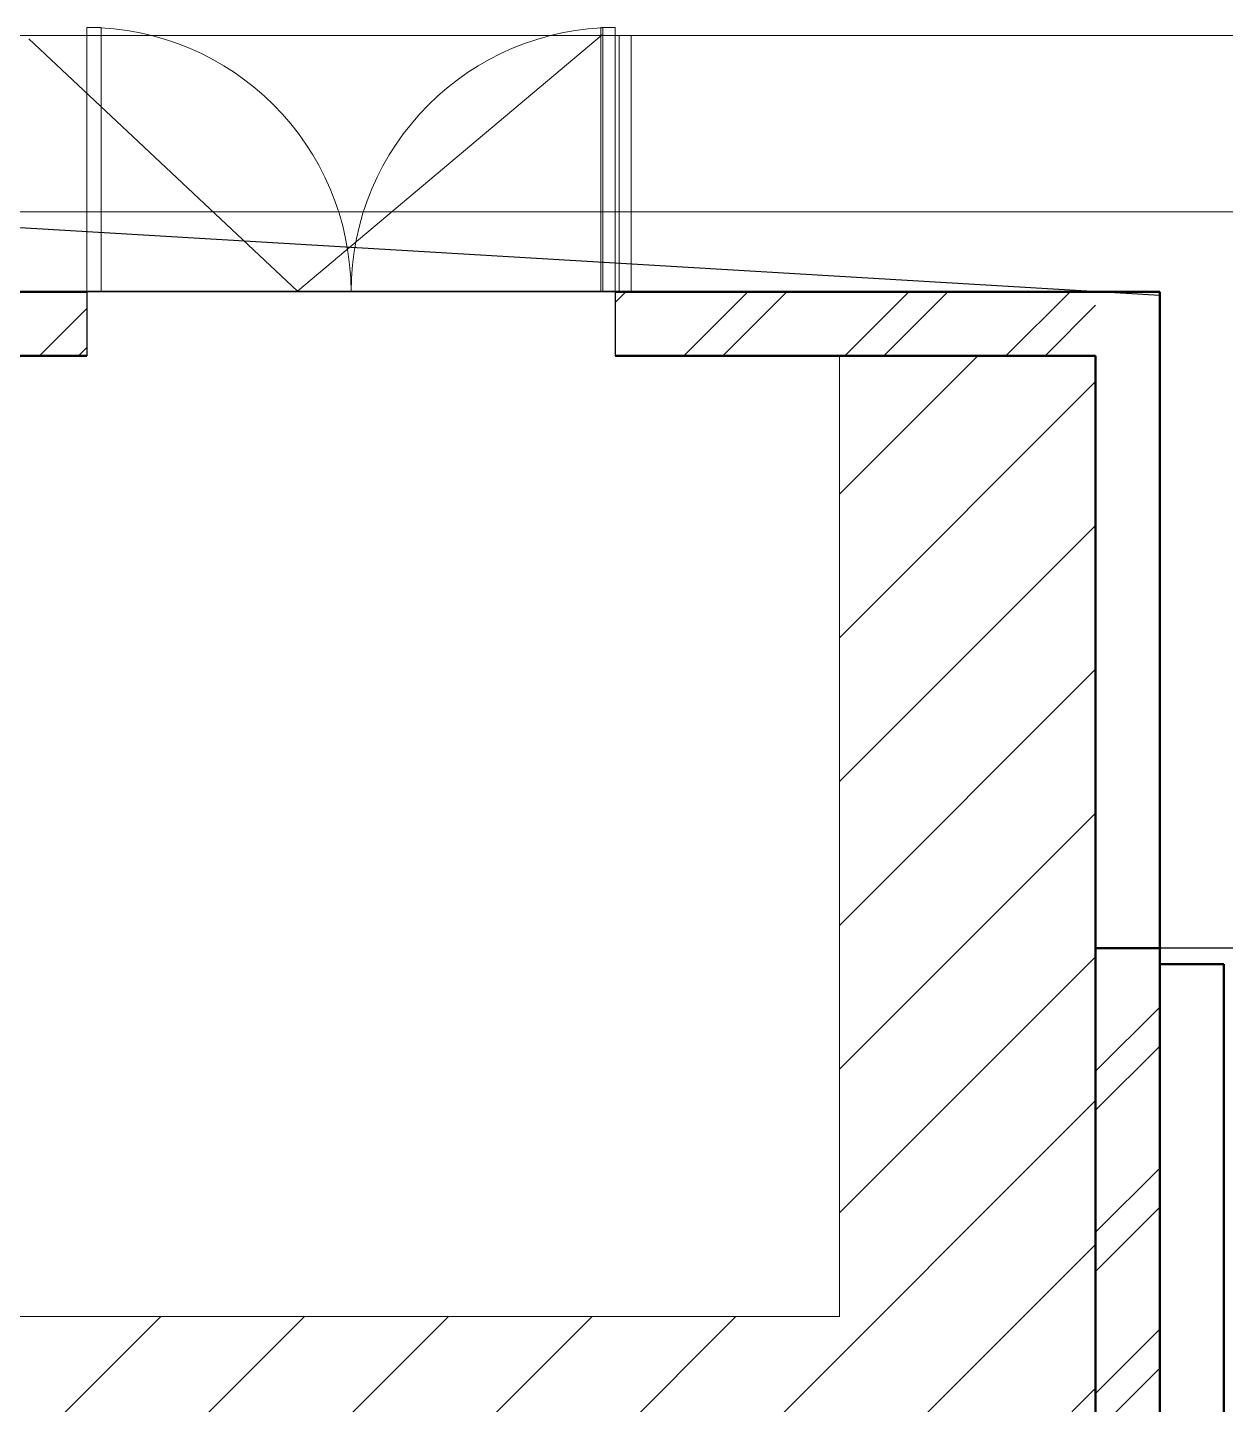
# Model space of a CAD drawing. Header units: millimetres. Extents: x -967280 to 3852, y 2833 to 1955156.
# Drawn here: x -953981 to -950241, y 652841 to 657141 of the extents above; entities that cross this region are included whole.
import ezdxf

# ---------------------------------------------------------------- set-up
doc = ezdxf.new("R2010")
doc.units = ezdxf.units.MM
doc.header["$LTSCALE"] = 1000
doc.linetypes.add('HRZN_Line-Ptrn-Sold', pattern=[9144001.0, 9144000.0, -1])
for name, color, linetype, lineweight in [('A-DOOR', 5, 'Continuous', 13), ('A-ELEV', 1, 'HRZN_Line-Ptrn-Sold', 13), ('A-FLOR-PATT', 1, 'Continuous', 13), ('A-STAIR', 1, 'HRZN_Line-Ptrn-Sold', 13), ('A-TONE', 40, 'HRZN_Line-Ptrn-Sold', 35), ('A-WALL', 8, 'HRZN_Line-Ptrn-Sold', 50)]:
    doc.layers.add(name, color=color, linetype=linetype, lineweight=lineweight)
doc.layers.add('ARCH', color=8, linetype='Continuous')
pattern_1 = [(45, (6650, -35800), (-251.447, 251.447), []), (45, (6650, -35419), (-251.447, 251.447), [])]

# ---------------------------------------------------------------- blocks, each defined once
blk = doc.blocks.new('DR_WD_AR_DBL - UTILITY DOOR _D02__1600_2200MM 3-3904641-GROUND FLOOR FFL_1_')
at = {"layer": 'A-DOOR'}
for p, q in [((-825, 950), (-780, 950)), ((-825, 125), (-825, 950)), ((-780, 950), (-780, 125)), ((825, 950), (780, 950)), ((780, 950), (780, 125)), ((825, 125), (825, 950))]:
    blk.add_line(p, q, dxfattribs=at)
for centre, start, end in [((-825, 125), 0.0002, 90), ((825, 125), 90, 179.9998)]:
    blk.add_arc(centre, 825, start, end, dxfattribs=at)
blk = doc.blocks.new('A$C1e5dc022')
at = {"transparency": 33554483}
h = blk.add_hatch(dxfattribs=at)
h.set_pattern_fill('ANSI31', color=4, scale=100)
h.set_pattern_definition([(45, (-833224, -1319840.23), (-224.5064, 224.5064), [])])
h.paths.add_polyline_path([(16200, -7000), (15400, -7000), (15400, -9500), (16200, -9500)])
h.paths.add_polyline_path([(16200, -9500), (15400, -9500), (15400, -10000), (16200, -10000)])
h.paths.add_polyline_path([(11800, -9500), (11000, -9500), (11000, -10000), (11800, -10000)])
h.paths.add_polyline_path([(14700, -10000), (11000, -10000), (11000, -10800), (14700, -10800)])
h.paths.add_polyline_path([(16200, -10000), (14700, -10000), (14700, -10800), (16200, -10800)])
at = {"layer": 'A-TONE', "linetype": 'Continuous', "lineweight": 13}
h = blk.add_hatch(dxfattribs=at)
h.set_pattern_fill('FP_1', color=4, style=0, pattern_type=2)
h.set_pattern_definition(pattern_1)
h.paths.add_polyline_path([(13050, -7000), (13050, -6800), (10800, -6800), (10800, -7000)])
h.paths.add_polyline_path([(14700, -6800), (14700, -7000), (16200, -7000), (16200, -6800)])
h = blk.add_hatch(dxfattribs=at)
h.set_pattern_fill('FP_1', color=4, style=0, pattern_type=2)
h.set_pattern_definition(pattern_1)
h.paths.add_polyline_path([(16400, -11200), (16400, -8850), (16200, -8850), (16200, -11200)])
at = {"color": 4}
for p, q in [((13050, -6800), (13050, -7000)), ((14700, -6800), (14700, -7000))]:
    blk.add_line(p, q, dxfattribs=at)
at = {"layer": 'A-ELEV', "color": 4}
for p, q in [((12000, -6550), (20200, -6550)), ((15400, -7000, 0), (15400, -10000, 0)), ((15400, -10000, 0), (11800, -10000, 0))]:
    blk.add_line(p, q, dxfattribs=at)
at = {"layer": 'A-FLOR-PATT', "color": 4}
for p, q in [((53435, -6000), (6000, -6000)), ((13708, -6798.4), (12868.5, -6010.4)), ((14659, -5997.9), (13708, -6798.4)), ((14550, -6798.4), (12866, -6798.4))]:
    blk.add_line(p, q, dxfattribs=at)
at = {"layer": 'A-STAIR', "color": 4, "linetype": 'Continuous'}
for p, q in [((14661.1, -5975), (14661.1, -6798.4)), ((14661.1, -5975), (14661.1, -6798.4)), ((14711.9, -6000), (14711.9, -6798.4)), ((14711.9, -6798.4), (14661.1, -6798.4))]:
    blk.add_line(p, q, dxfattribs=at)
at = {"layer": 'A-STAIR', "color": 4}
for p, q in [((12866, -6000), (14659, -6000)), ((14750, -6000), (14750, -6798.4)), ((12866, -6798.4), (14659, -6798.4))]:
    blk.add_line(p, q, dxfattribs=at)
at = {"layer": 'A-STAIR', "color": 4, "linetype": 'Continuous', "flags": 128}
blk.add_lwpolyline([(14688.8, -6798.4), (14686.5, -6798.4), (14684.2, -6798.4)], dxfattribs=at)
at = {"layer": 'A-WALL', "color": 4, "lineweight": 25}
for p, q in [((16400, -6811.9), (12000, -6550)), ((15000, -6800), (12750, -6800)), ((16650, -8850), (16400, -8850)), ((16400, -8850), (16400, -8900))]:
    blk.add_line(p, q, dxfattribs=at)
at = {"layer": 'A-WALL', "color": 4}
for p, q in [((13050, -6800), (10800, -6800)), ((16400, -6800), (14700, -6800)), ((16400, -10500), (16400, -6800)), ((10800, -7000), (13050, -7000)), ((14700, -7000), (16200, -7000)), ((16200, -7000), (16200, -10800)), ((16400, -8850), (16200, -8850)), ((16400, -8900), (16400, -10500)), ((16600, -8900), (16400, -8900)), ((16600, -8900), (16600, -10300))]:
    blk.add_line(p, q, dxfattribs=at)
at = {"layer": 'A-DOOR', "color": 4}
blk.add_blockref('DR_WD_AR_DBL - UTILITY DOOR _D02__1600_2200MM 3-3904641-GROUND FLOOR FFL_1_', (13875, -6925), dxfattribs=at)

msp = doc.modelspace()

# ---------------------------------------------------------------- block references
at = {"layer": 'ARCH', "lineweight": 106, "ltscale": 30}
msp.add_blockref('A$C1e5dc022', (-966846.1, 663116.2), dxfattribs=at)

doc.saveas('drawing.dxf')
